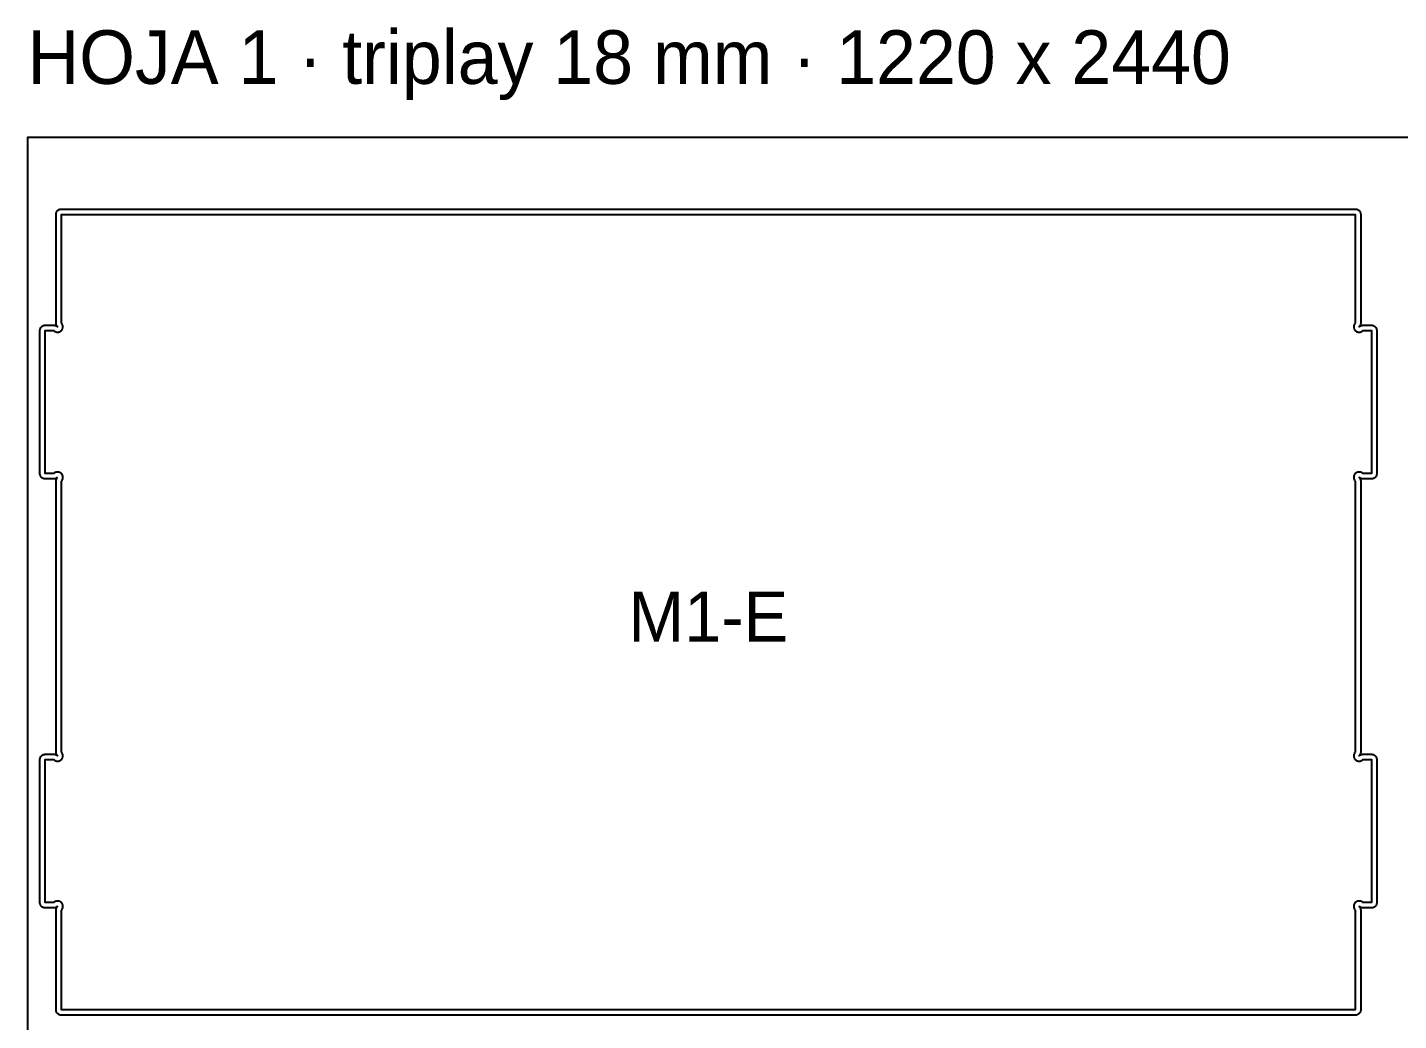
# Model space of a CAD drawing. Header units: millimetres. Extents: x 0 to 8220, y 0 to 2502.
# Drawn here: x 0 to 767, y 1946 to 2502 of the extents above; entities that cross this region are included whole.
import ezdxf
from ezdxf.enums import TextEntityAlignment as Align

# ---------------------------------------------------------------- set-up
doc = ezdxf.new("R2010")
doc.units = ezdxf.units.MM
for name, color, linetype in [('CORTE_EXT', 1, 'Continuous'), ('HOJA', 8, 'Continuous'), ('TEXTO', 7, 'Continuous'), ('TRAYECTORIA_EXT_FRESA6', 11, 'Continuous')]:
    doc.layers.add(name, color=color, linetype=linetype)

msp = doc.modelspace()

# ---------------------------------------------------------------- linework, layer by layer
at = {"layer": 'CORTE_EXT'}
msp.add_lwpolyline([(743, 2336.24), (742.8, 2336.02), (742.63, 2335.79), (742.48, 2335.54), (742.35, 2335.27), (742.25, 2334.99), (742.18, 2334.71), (742.14, 2334.42), (742.12, 2334.12), (742.14, 2333.83), (742.18, 2333.54), (742.25, 2333.25), (742.35, 2332.97), (742.48, 2332.71), (742.63, 2332.45), (742.8, 2332.22), (743, 2332), (743.22, 2331.8), (743.45, 2331.63), (743.71, 2331.48), (743.97, 2331.35), (744.25, 2331.25), (744.54, 2331.18), (744.83, 2331.14), (745.12, 2331.12), (745.42, 2331.14), (745.71, 2331.18), (745.99, 2331.25), (746.27, 2331.35), (746.54, 2331.48), (746.79, 2331.63), (747.02, 2331.8), (747.24, 2332), (752, 2332), (752, 2252), (747.24, 2252), (747.02, 2252.2), (746.79, 2252.37), (746.54, 2252.52), (746.27, 2252.65), (745.99, 2252.75), (745.71, 2252.82), (745.42, 2252.86), (745.12, 2252.88), (744.83, 2252.86), (744.54, 2252.82), (744.25, 2252.75), (743.97, 2252.65), (743.71, 2252.52), (743.45, 2252.37), (743.22, 2252.2), (743, 2252), (742.8, 2251.78), (742.63, 2251.55), (742.48, 2251.29), (742.35, 2251.03), (742.25, 2250.75), (742.18, 2250.46), (742.14, 2250.17), (742.12, 2249.88), (742.14, 2249.58), (742.18, 2249.29), (742.25, 2249.01), (742.35, 2248.73), (742.48, 2248.46), (742.63, 2248.21), (742.8, 2247.98), (743, 2247.76), (743, 2096.24), (742.8, 2096.02), (742.63, 2095.79), (742.48, 2095.54), (742.35, 2095.27), (742.25, 2094.99), (742.18, 2094.71), (742.14, 2094.42), (742.12, 2094.12), (742.14, 2093.83), (742.18, 2093.54), (742.25, 2093.25), (742.35, 2092.97), (742.48, 2092.71), (742.63, 2092.45), (742.8, 2092.22), (743, 2092), (743.22, 2091.8), (743.45, 2091.63), (743.71, 2091.48), (743.97, 2091.35), (744.25, 2091.25), (744.54, 2091.18), (744.83, 2091.14), (745.12, 2091.12), (745.42, 2091.14), (745.71, 2091.18), (745.99, 2091.25), (746.27, 2091.35), (746.54, 2091.48), (746.79, 2091.63), (747.02, 2091.8), (747.24, 2092), (752, 2092), (752, 2012), (747.24, 2012), (747.02, 2012.2), (746.79, 2012.37), (746.54, 2012.52), (746.27, 2012.65), (745.99, 2012.75), (745.71, 2012.82), (745.42, 2012.86), (745.12, 2012.88), (744.83, 2012.86), (744.54, 2012.82), (744.25, 2012.75), (743.97, 2012.65), (743.71, 2012.52), (743.45, 2012.37), (743.22, 2012.2), (743, 2012), (742.8, 2011.78), (742.63, 2011.55), (742.48, 2011.29), (742.35, 2011.03), (742.25, 2010.75), (742.18, 2010.46), (742.14, 2010.17), (742.12, 2009.88), (742.14, 2009.58), (742.18, 2009.29), (742.25, 2009.01), (742.35, 2008.73), (742.48, 2008.46), (742.63, 2008.21), (742.8, 2007.98), (743, 2007.76), (743, 1952), (19, 1952), (19, 2007.76), (19.2, 2007.98), (19.37, 2008.21), (19.52, 2008.46), (19.65, 2008.73), (19.75, 2009.01), (19.82, 2009.29), (19.86, 2009.58), (19.88, 2009.88), (19.86, 2010.17), (19.82, 2010.46), (19.75, 2010.75), (19.65, 2011.03), (19.52, 2011.29), (19.37, 2011.55), (19.2, 2011.78), (19, 2012), (18.78, 2012.2), (18.55, 2012.37), (18.29, 2012.52), (18.03, 2012.65), (17.75, 2012.75), (17.46, 2012.82), (17.17, 2012.86), (16.88, 2012.88), (16.58, 2012.86), (16.29, 2012.82), (16.01, 2012.75), (15.73, 2012.65), (15.46, 2012.52), (15.21, 2012.37), (14.98, 2012.2), (14.76, 2012), (10, 2012), (10, 2092), (14.76, 2092), (14.98, 2091.8), (15.21, 2091.63), (15.46, 2091.48), (15.73, 2091.35), (16.01, 2091.25), (16.29, 2091.18), (16.58, 2091.14), (16.88, 2091.12), (17.17, 2091.14), (17.46, 2091.18), (17.75, 2091.25), (18.03, 2091.35), (18.29, 2091.48), (18.55, 2091.63), (18.78, 2091.8), (19, 2092), (19.2, 2092.22), (19.37, 2092.45), (19.52, 2092.71), (19.65, 2092.97), (19.75, 2093.25), (19.82, 2093.54), (19.86, 2093.83), (19.88, 2094.12), (19.86, 2094.42), (19.82, 2094.71), (19.75, 2094.99), (19.65, 2095.27), (19.52, 2095.54), (19.37, 2095.79), (19.2, 2096.02), (19, 2096.24), (19, 2247.76), (19.2, 2247.98), (19.37, 2248.21), (19.52, 2248.46), (19.65, 2248.73), (19.75, 2249.01), (19.82, 2249.29), (19.86, 2249.58), (19.88, 2249.88), (19.86, 2250.17), (19.82, 2250.46), (19.75, 2250.75), (19.65, 2251.03), (19.52, 2251.29), (19.37, 2251.55), (19.2, 2251.78), (19, 2252), (18.78, 2252.2), (18.55, 2252.37), (18.29, 2252.52), (18.03, 2252.65), (17.75, 2252.75), (17.46, 2252.82), (17.17, 2252.86), (16.88, 2252.88), (16.58, 2252.86), (16.29, 2252.82), (16.01, 2252.75), (15.73, 2252.65), (15.46, 2252.52), (15.21, 2252.37), (14.98, 2252.2), (14.76, 2252), (10, 2252), (10, 2332), (14.76, 2332), (14.98, 2331.8), (15.21, 2331.63), (15.46, 2331.48), (15.73, 2331.35), (16.01, 2331.25), (16.29, 2331.18), (16.58, 2331.14), (16.88, 2331.12), (17.17, 2331.14), (17.46, 2331.18), (17.75, 2331.25), (18.03, 2331.35), (18.29, 2331.48), (18.55, 2331.63), (18.78, 2331.8), (19, 2332), (19.2, 2332.22), (19.37, 2332.45), (19.52, 2332.71), (19.65, 2332.97), (19.75, 2333.25), (19.82, 2333.54), (19.86, 2333.83), (19.88, 2334.12), (19.86, 2334.42), (19.82, 2334.71), (19.75, 2334.99), (19.65, 2335.27), (19.52, 2335.54), (19.37, 2335.79), (19.2, 2336.02), (19, 2336.24), (19, 2397), (743, 2397)], close=True, dxfattribs=at)
at = {"layer": 'HOJA'}
msp.add_lwpolyline([(0, 0), (1220, 0), (1220, 2440), (0, 2440)], close=True, dxfattribs=at)
at = {"layer": 'TRAYECTORIA_EXT_FRESA6'}
msp.add_lwpolyline([(16.83, 2249.83), (16.77, 2249.78), (16.53, 2249.58), (16.26, 2249.41), (15.98, 2249.26), (15.69, 2249.15), (15.38, 2249.07), (15.07, 2249.02), (14.76, 2249), (10, 2249), (9.71, 2249.01), (9.41, 2249.06), (9.13, 2249.13), (8.85, 2249.23), (8.59, 2249.35), (8.33, 2249.51), (8.1, 2249.68), (7.88, 2249.88), (7.68, 2250.1), (7.51, 2250.33), (7.35, 2250.59), (7.23, 2250.85), (7.13, 2251.13), (7.06, 2251.41), (7.01, 2251.71), (7, 2252), (7, 2332), (7.01, 2332.29), (7.06, 2332.59), (7.13, 2332.87), (7.23, 2333.15), (7.35, 2333.41), (7.51, 2333.67), (7.68, 2333.9), (7.88, 2334.12), (8.1, 2334.32), (8.33, 2334.49), (8.59, 2334.65), (8.85, 2334.77), (9.13, 2334.87), (9.41, 2334.94), (9.71, 2334.99), (10, 2335), (14.76, 2335), (15.07, 2334.98), (15.38, 2334.93), (15.69, 2334.85), (15.98, 2334.74), (16.26, 2334.59), (16.53, 2334.42), (16.77, 2334.22), (16.83, 2334.17), (16.78, 2334.23), (16.6, 2334.44), (16.45, 2334.67), (16.31, 2334.91), (16.2, 2335.16), (16.11, 2335.42), (16.05, 2335.69), (16.01, 2335.97), (16, 2336.24), (16, 2397), (16.01, 2397.29), (16.06, 2397.59), (16.13, 2397.87), (16.23, 2398.15), (16.35, 2398.41), (16.51, 2398.67), (16.68, 2398.9), (16.88, 2399.12), (17.1, 2399.32), (17.33, 2399.49), (17.59, 2399.65), (17.85, 2399.77), (18.13, 2399.87), (18.41, 2399.94), (18.71, 2399.99), (19, 2400), (743, 2400), (743.29, 2399.99), (743.59, 2399.94), (743.87, 2399.87), (744.15, 2399.77), (744.41, 2399.65), (744.67, 2399.49), (744.9, 2399.32), (745.12, 2399.12), (745.32, 2398.9), (745.49, 2398.67), (745.65, 2398.41), (745.77, 2398.15), (745.87, 2397.87), (745.94, 2397.59), (745.99, 2397.29), (746, 2397), (746, 2336.24), (745.99, 2335.97), (745.95, 2335.69), (745.89, 2335.42), (745.8, 2335.16), (745.69, 2334.91), (745.55, 2334.67), (745.4, 2334.44), (745.22, 2334.23), (745.17, 2334.17), (745.23, 2334.22), (745.47, 2334.42), (745.74, 2334.59), (746.02, 2334.74), (746.31, 2334.85), (746.62, 2334.93), (746.93, 2334.98), (747.24, 2335), (752, 2335), (752.29, 2334.99), (752.59, 2334.94), (752.87, 2334.87), (753.15, 2334.77), (753.41, 2334.65), (753.67, 2334.49), (753.9, 2334.32), (754.12, 2334.12), (754.32, 2333.9), (754.49, 2333.67), (754.65, 2333.41), (754.77, 2333.15), (754.87, 2332.87), (754.94, 2332.59), (754.99, 2332.29), (755, 2332), (755, 2252), (754.99, 2251.71), (754.94, 2251.41), (754.87, 2251.13), (754.77, 2250.85), (754.65, 2250.59), (754.49, 2250.33), (754.32, 2250.1), (754.12, 2249.88), (753.9, 2249.68), (753.67, 2249.51), (753.41, 2249.35), (753.15, 2249.23), (752.87, 2249.13), (752.59, 2249.06), (752.29, 2249.01), (752, 2249), (747.24, 2249), (746.93, 2249.02), (746.62, 2249.07), (746.31, 2249.15), (746.02, 2249.26), (745.74, 2249.41), (745.47, 2249.58), (745.23, 2249.78), (745.17, 2249.83), (745.22, 2249.77), (745.4, 2249.56), (745.55, 2249.33), (745.69, 2249.09), (745.8, 2248.84), (745.89, 2248.58), (745.95, 2248.31), (745.99, 2248.03), (746, 2247.76), (746, 2096.24), (745.99, 2095.97), (745.95, 2095.69), (745.89, 2095.42), (745.8, 2095.16), (745.69, 2094.91), (745.55, 2094.67), (745.4, 2094.44), (745.22, 2094.23), (745.17, 2094.17), (745.23, 2094.22), (745.47, 2094.42), (745.74, 2094.59), (746.02, 2094.74), (746.31, 2094.85), (746.62, 2094.93), (746.93, 2094.98), (747.24, 2095), (752, 2095), (752.29, 2094.99), (752.59, 2094.94), (752.87, 2094.87), (753.15, 2094.77), (753.41, 2094.65), (753.67, 2094.49), (753.9, 2094.32), (754.12, 2094.12), (754.32, 2093.9), (754.49, 2093.67), (754.65, 2093.41), (754.77, 2093.15), (754.87, 2092.87), (754.94, 2092.59), (754.99, 2092.29), (755, 2092), (755, 2012), (754.99, 2011.71), (754.94, 2011.41), (754.87, 2011.13), (754.77, 2010.85), (754.65, 2010.59), (754.49, 2010.33), (754.32, 2010.1), (754.12, 2009.88), (753.9, 2009.68), (753.67, 2009.51), (753.41, 2009.35), (753.15, 2009.23), (752.87, 2009.13), (752.59, 2009.06), (752.29, 2009.01), (752, 2009), (747.24, 2009), (746.93, 2009.02), (746.62, 2009.07), (746.31, 2009.15), (746.02, 2009.26), (745.74, 2009.41), (745.47, 2009.58), (745.23, 2009.78), (745.17, 2009.83), (745.22, 2009.77), (745.42, 2009.53), (745.59, 2009.26), (745.74, 2008.98), (745.85, 2008.69), (745.93, 2008.38), (745.98, 2008.07), (746, 2007.76), (746, 1952), (745.99, 1951.71), (745.94, 1951.41), (745.87, 1951.13), (745.77, 1950.85), (745.65, 1950.59), (745.49, 1950.33), (745.32, 1950.1), (745.12, 1949.88), (744.9, 1949.68), (744.67, 1949.51), (744.41, 1949.35), (744.15, 1949.23), (743.87, 1949.13), (743.59, 1949.06), (743.29, 1949.01), (743, 1949), (19, 1949), (18.71, 1949.01), (18.41, 1949.06), (18.13, 1949.13), (17.85, 1949.23), (17.59, 1949.35), (17.33, 1949.51), (17.1, 1949.68), (16.88, 1949.88), (16.68, 1950.1), (16.51, 1950.33), (16.35, 1950.59), (16.23, 1950.85), (16.13, 1951.13), (16.06, 1951.41), (16.01, 1951.71), (16, 1952), (16, 2007.76), (16.01, 2008.03), (16.05, 2008.31), (16.11, 2008.58), (16.2, 2008.84), (16.31, 2009.09), (16.45, 2009.33), (16.6, 2009.56), (16.78, 2009.77), (16.83, 2009.83), (16.77, 2009.78), (16.53, 2009.58), (16.26, 2009.41), (15.98, 2009.26), (15.69, 2009.15), (15.38, 2009.07), (15.07, 2009.02), (14.76, 2009), (10, 2009), (9.71, 2009.01), (9.41, 2009.06), (9.13, 2009.13), (8.85, 2009.23), (8.59, 2009.35), (8.33, 2009.51), (8.1, 2009.68), (7.88, 2009.88), (7.68, 2010.1), (7.51, 2010.33), (7.35, 2010.59), (7.23, 2010.85), (7.13, 2011.13), (7.06, 2011.41), (7.01, 2011.71), (7, 2012), (7, 2092), (7.01, 2092.29), (7.06, 2092.59), (7.13, 2092.87), (7.23, 2093.15), (7.35, 2093.41), (7.51, 2093.67), (7.68, 2093.9), (7.88, 2094.12), (8.1, 2094.32), (8.33, 2094.49), (8.59, 2094.65), (8.85, 2094.77), (9.13, 2094.87), (9.41, 2094.94), (9.71, 2094.99), (10, 2095), (14.76, 2095), (15.07, 2094.98), (15.38, 2094.93), (15.69, 2094.85), (15.98, 2094.74), (16.26, 2094.59), (16.53, 2094.42), (16.77, 2094.22), (16.83, 2094.17), (16.78, 2094.23), (16.6, 2094.44), (16.45, 2094.67), (16.31, 2094.91), (16.2, 2095.16), (16.11, 2095.42), (16.05, 2095.69), (16.01, 2095.97), (16, 2096.24), (16, 2247.76), (16.01, 2248.03), (16.05, 2248.31), (16.11, 2248.58), (16.2, 2248.84), (16.31, 2249.09), (16.45, 2249.33), (16.6, 2249.56), (16.78, 2249.77)], close=True, dxfattribs=at)

# ---------------------------------------------------------------- texts
at = {"layer": 'TEXTO'}
msp.add_text('HOJA 1 · triplay 18 mm · 1220 x 2440', height=30, dxfattribs=at).set_placement((0, 2470))
msp.add_text('M1-E', height=28, dxfattribs=at).set_placement((381, 2172), align=Align.MIDDLE_CENTER)

doc.saveas('drawing.dxf')
